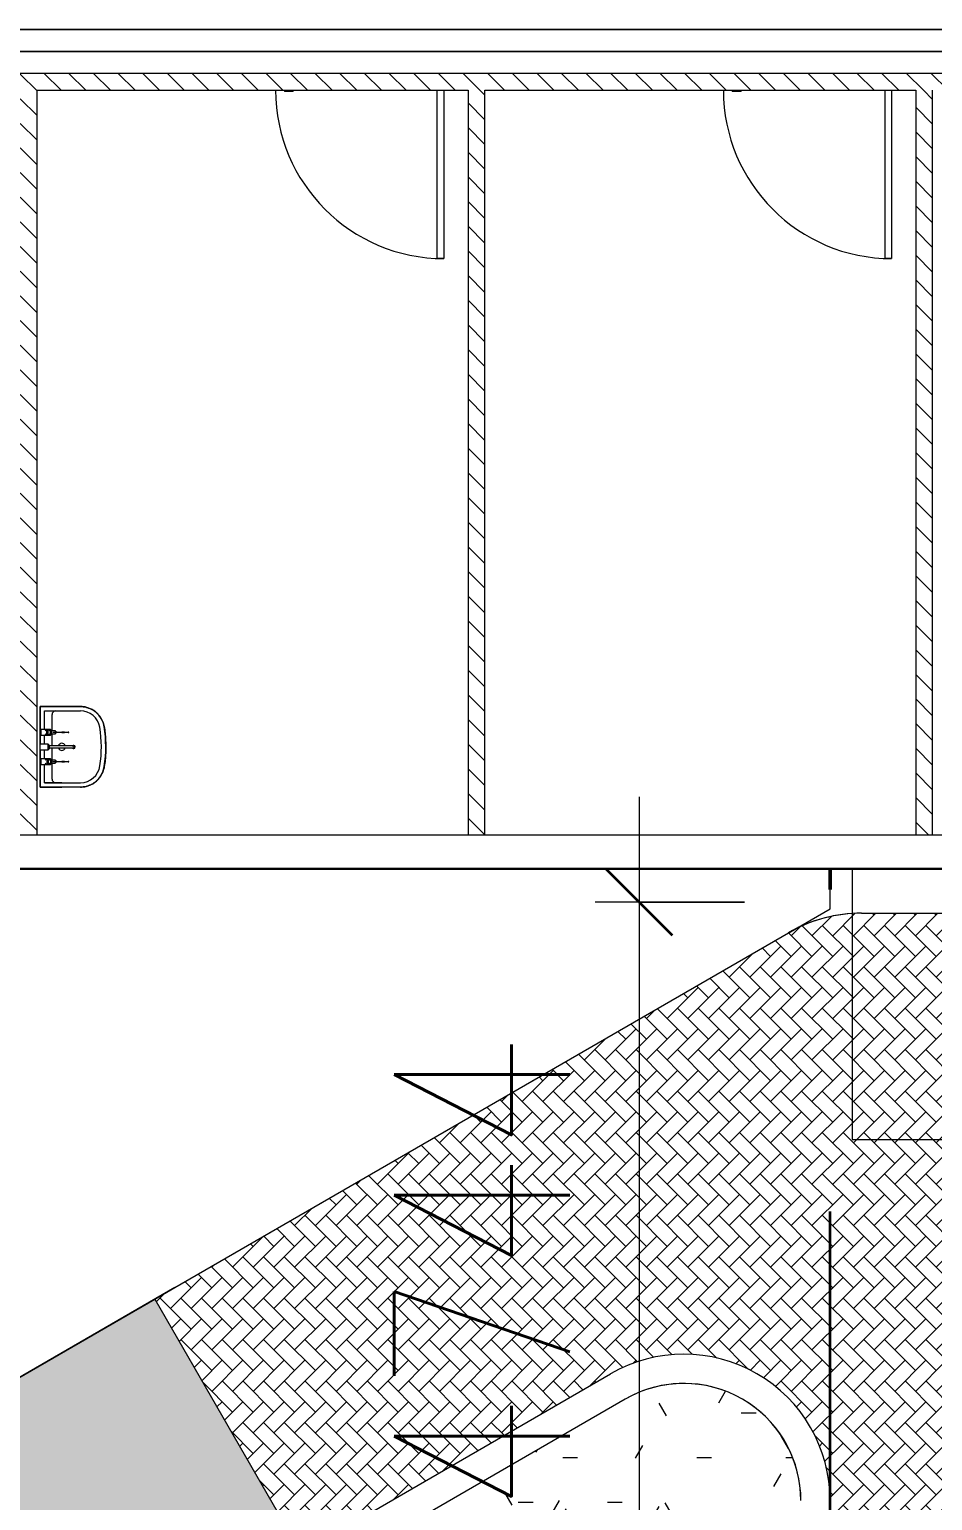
# Model space of a CAD drawing. Header units: millimetres. Extents: x -106145 to 154907, y -84585 to 152038.
# Drawn here: x -6084 to 89, y -18581 to -8535 of the extents above; entities that cross this region are included whole.
import ezdxf

# ---------------------------------------------------------------- set-up
doc = ezdxf.new("R2010")
doc.units = ezdxf.units.MM
doc.linetypes.add('Cut Out Line _2_', pattern=[2, 1, -1])
for name, color, linetype, lineweight in [('A-ANNO-DIMS', 7, 'Continuous', 9), ('A-ANNO-DIMS-300', 7, 'Continuous', 9), ('A-DETL-MBND', 7, 'Continuous', 5), ('A-DOOR', 7, 'Continuous', 5), ('A-FLOR', 7, 'Continuous', 5), ('A-FLOR-PATT', 7, 'Continuous', 5), ('A-WALL', 7, 'Continuous', 5), ('A-WALL-PATT', 7, 'Continuous', 5), ('C-TOPO', 7, 'Continuous', 5), ('C-TOPO-MAJR', 7, 'Continuous', 50), ('P-SANR-FIXT', 7, 'Continuous', 5)]:
    doc.layers.add(name, color=color, linetype=linetype, lineweight=lineweight)
doc.layers.add('A-DETL', color=7, linetype='Continuous', lineweight=5, true_color=0x00a600)
doc.styles.add('RomanS', font='romans__.ttf', dxfattribs={"width": 0.8, "height": 1200})
doc.dimstyles.new('Diagonal_-_4_mm_RomanS', dxfattribs={"dimscale": 304.8, "dimtxt": 1219.023462, "dimasz": 1.476378, "dimexe": 0.984252, "dimexo": 0.0625, "dimgap": 0.19685, "dimtad": 1, "dimdec": 0, "dimzin": 0, "dimdsep": 46, "dimtxsty": 'RomanS', "dimblk1": 'OBLIQUE', "dimblk2": 'OBLIQUE', "dimsah": 1, "dimcen": 0.09, "dimdle": 2.362205, "dimazin": 0, "dimtfac": 1, "dimtdec": 4, "dimtix": 1, "dimtmove": 0, "dimatfit": 3, "dimfxl": 2.362205, "dimfxlon": 1, "dimtvp": 1, "dimtolj": 1, "dimtzin": 0, "dimarcsym": 2})
doc.dimstyles.new('Diagonal_-_4_mm_RomanS_1', dxfattribs={"dimscale": 304.8, "dimtxt": 1219.023462, "dimasz": 1.476378, "dimexe": 0.984252, "dimexo": 0.0625, "dimgap": 0.19685, "dimtad": 1, "dimdec": 0, "dimzin": 0, "dimdsep": 46, "dimtxsty": 'RomanS', "dimblk1": 'OBLIQUE', "dimblk2": 'OBLIQUE', "dimsah": 1, "dimcen": 0.09, "dimdle": 2.362205, "dimazin": 0, "dimtfac": 1, "dimtdec": 4, "dimtix": 1, "dimtmove": 1, "dimatfit": 3, "dimfxl": 2.362205, "dimfxlon": 1, "dimtvp": 1, "dimtolj": 1, "dimtzin": 0, "dimarcsym": 2})
pattern_1 = [(315, (0, 0), (84.18955, 84.18955), [])]

# ---------------------------------------------------------------- blocks, each defined once
blk = doc.blocks.new('M_Door-Passage-Small Slit Vision Panel_Type B - 1_25_Type B-13938696-Site Plan -MAIN')
at = {"layer": 'A-DOOR', "color": 254, "true_color": 0xdddddd}
for p, q in [((-514.125, -63.85), (-514.125, -71.85)), ((-454.125, -71.85), (-514.125, -71.85)), ((-454.125, -71.85), (-454.125, -63.85))]:
    blk.add_line(p, q, dxfattribs=at)
at = {"layer": 'A-DOOR', "color": 254, "lineweight": 9, "true_color": 0xdddddd}
for p, q in [((530, -1213.85), (530, -63.85)), ((575, -63.85), (575, -1213.85)), ((575, -1213.85), (530, -1213.85))]:
    blk.add_line(p, q, dxfattribs=at)
at = {"layer": 'A-DOOR', "color": 254, "true_color": 0xdddddd}
blk.add_arc((575, -63.85), 1150, 180, 270, dxfattribs=at)
blk = doc.blocks.new('BASIN_handwash_Type_B - HYBA-010-V65-Site Plan -MAIN')
at = {"layer": 'P-SANR-FIXT', "color": 254, "true_color": 0xdddddd}
for p, q in [((-275, -500), (-275, -224)), ((-275, -224), (-275, -500)), ((-245, -470), (-245, -224)), ((245, -470), (245, -224)), ((275, -224), (275, -500)), ((275, -224), (275, -500)), ((-275, -351), (-275, -500)), ((-245, -470), (-245, -351)), ((245, -351), (245, -470)), ((275, -500), (275, -351)), ((-110, -500), (-275, -500)), ((-275, -500), (-110, -500)), ((-118, -470), (-245, -470)), ((-108, -418), (-220, -418)), ((-5, -418), (-90, -418)), ((-19, -500), (-87, -500)), ((-87, -500), (-19, -500)), ((-18, -470), (-79, -470)), ((92, -418), (7, -418)), ((81, -470), (21, -470)), ((90, -500), (21, -500)), ((21, -500), (90, -500)), ((220, -418), (110, -418)), ((275, -500), (113, -500)), ((113, -500), (275, -500)), ((245, -470), (120, -470))]:
    blk.add_line(p, q, dxfattribs=at)
at = {"layer": 'P-SANR-FIXT', "color": 254, "true_color": 0xdddddd, "flags": 128}
for points in [[(-139, -62), (-145, -63), (-152, -64), (-158, -66), (-165, -68), (-171, -71), (-177, -73), (-183, -76), (-189, -79), (-194, -82), (-200, -86), (-205, -90), (-211, -93), (-216, -98), (-221, -102), (-226, -106), (-230, -111), (-235, -116), (-239, -121), (-243, -126), (-247, -132), (-250, -137), (-254, -143), (-257, -149), (-260, -155), (-262, -161), (-265, -167), (-267, -173), (-269, -180), (-271, -186), (-272, -192), (-273, -199), (-274, -205), (-275, -212), (-275, -219), (-275, -224)], [(-51, -52), (-65, -53), (-98, -56), (-131, -60), (-139, -62)], [(42, -51), (35, -51), (2, -50), (-31, -51), (-45, -51)], [(135, -61), (102, -56), (69, -53), (46, -51)], [(275, -224), (275, -217), (274, -211), (274, -204), (273, -198), (272, -191), (270, -185), (269, -178), (267, -172), (264, -166), (262, -160), (259, -154), (256, -148), (253, -142), (250, -136), (246, -131), (242, -126), (238, -120), (234, -115), (230, -110), (225, -106), (220, -101), (215, -97), (210, -93), (205, -89), (199, -85), (193, -82), (188, -79), (182, -76), (176, -73), (170, -70), (163, -68), (157, -66), (151, -64), (144, -63), (138, -61)]]:
    blk.add_lwpolyline(points, dxfattribs=at)
at = {"layer": 'P-SANR-FIXT', "color": 254, "true_color": 0xdddddd}
for centre, radius, start, end in [((-220, -393), 25, 180, 270), ((0, -351), 24.2, 107.5533, 254.5917), ((0, -351), 24.2, 291.7818, 66.0732), ((220, -393), 25, 270, 0)]:
    blk.add_arc(centre, radius, start, end, dxfattribs=at)
for centre, major_axis, start_param, end_param in [((-110, -224), (165, 0), 1.748277, 3.141593), ((-110, -224), (-135, 0), 4.890944, 6.283185), ((0, -884), (834, 0), 1.40836, 1.738187), ((0, -884), (804, 0), 1.408166, 1.737991), ((110, -224), (135, 0), 0, 1.419404), ((110, -224), (165, 0), 0, 1.418341)]:
    blk.add_ellipse(centre, major_axis=major_axis, ratio=0.999048, start_param=start_param, end_param=end_param, dxfattribs=at)
for points, knots in [([(-275, -224), (-275, -218), (-274, -205), (-271, -189), (-268, -177), (-265, -168), (-262, -159), (-258, -150), (-253, -142), (-248, -134), (-242, -126), (-237, -118), (-230, -111), (-223, -104), (-216, -98), (-209, -92), (-201, -86), (-193, -81), (-184, -77), (-173, -71), (-158, -66), (-145, -63), (-139, -62)], [-1, -1, -1, -1, -0.916667, -0.833333, -0.791667, -0.75, -0.708333, -0.666667, -0.625, -0.583333, -0.541667, -0.5, -0.458333, -0.416667, -0.375, -0.333333, -0.291667, -0.25, -0.208333, -0.166667, -0.083333, 0, 0, 0, 0]), ([(-139, -62), (-124, -59), (-94, -55), (-33, -50), (29, -50), (89, -54), (120, -58), (135, -61)], [-1, -1, -1, -1, -0.833333, -0.666667, -0.333333, -0.166667, 0, 0, 0, 0]), ([(135, -61), (141, -62), (154, -65), (170, -70), (181, -75), (190, -80), (199, -85), (207, -90), (214, -96), (222, -103), (229, -109), (235, -117), (241, -124), (247, -132), (252, -140), (257, -149), (261, -158), (265, -167), (268, -176), (271, -189), (274, -204), (275, -217), (275, -224)], [-1, -1, -1, -1, -0.916667, -0.833333, -0.791667, -0.75, -0.708333, -0.666667, -0.625, -0.583333, -0.541667, -0.5, -0.458333, -0.416667, -0.375, -0.333333, -0.291667, -0.25, -0.208333, -0.166667, -0.083333, 0, 0, 0, 0])]:
    blk.add_open_spline(points, degree=3, knots=knots, dxfattribs=at)
blk = doc.blocks.new('TAPWARE_wall_mount_elbow_levers - HYTP-038-V66-Site Plan -MAIN')
at = {"layer": 'P-SANR-FIXT', "color": 254, "true_color": 0xdddddd}
for p, q in [((-99, 242), (-101, 242)), ((-101, 237), (-101, 242)), ((-101, 242), (-101, 237)), ((-99, 242), (-101, 242)), ((-101, 237), (-101, 242)), ((-101, 242), (-101, 237)), ((-101, 213), (-101, 237)), ((-101, 213), (-101, 237)), ((-101, 195), (-101, 213)), ((-101, 213), (-101, 195)), ((-101, 195), (-101, 213)), ((-101, 213), (-101, 195)), ((-99, 237), (-99, 242)), ((-99, 242), (-99, 237)), ((-99, 237), (-99, 242)), ((-99, 242), (-99, 237)), ((-99, 237), (-99, 213)), ((-99, 237), (-99, 213)), ((-99, 195), (-99, 213)), ((-99, 213), (-99, 195)), ((-99, 195), (-99, 213)), ((-99, 213), (-99, 195)), ((-10, 276), (-10, 272)), ((-8, 220), (-8, 100)), ((7, 100), (7, 220)), ((10, 272), (10, 276)), ((101, 242), (99, 242)), ((99, 237), (99, 242)), ((99, 242), (99, 237)), ((99, 213), (99, 237)), ((99, 195), (99, 213)), ((99, 213), (99, 195)), ((101, 237), (101, 242)), ((101, 242), (101, 237)), ((101, 237), (101, 213)), ((101, 195), (101, 213)), ((101, 213), (101, 195)), ((-110, 126), (-120, 116)), ((-120, 116), (-120, 91)), ((-110, 111), (-120, 101)), ((-120, 101), (-120, 46)), ((-100, 101), (-120, 101)), ((-100, 116), (-114, 116)), ((-110, 150), (-110, 111)), ((-110, 150), (-110, 126)), ((-100, 150), (-109, 150)), ((-100, 150), (-109, 150)), ((-100, 126), (-109, 126)), ((-101, 152), (-101, 195)), ((-101, 152), (-101, 195)), ((-101, 134), (-101, 152)), ((-101, 134), (-101, 152)), ((-101, 151), (-101, 146)), ((-101, 151), (-101, 146)), ((-101, 134), (-99, 134)), ((-101, 134), (-99, 134)), ((-91, 150), (-100, 150)), ((-91, 150), (-100, 150)), ((-91, 126), (-100, 126)), ((-86, 116), (-100, 116)), ((-80, 101), (-100, 101)), ((-99, 195), (-99, 152)), ((-99, 195), (-99, 152)), ((-99, 152), (-99, 134)), ((-99, 152), (-99, 134)), ((-99, 146), (-99, 151)), ((-99, 146), (-99, 151)), ((-90, 111), (-90, 150)), ((-90, 126), (-90, 150)), ((-80, 116), (-90, 126)), ((-80, 101), (-90, 111)), ((-80, 91), (-80, 116)), ((-80, 46), (-80, 101)), ((-10, 110), (-20, 100)), ((0, 110), (-9, 110)), ((9, 110), (0, 110)), ((20, 100), (10, 110)), ((90, 126), (80, 116)), ((80, 116), (80, 91)), ((90, 111), (80, 101)), ((80, 101), (80, 46)), ((80, 101), (100, 101)), ((86, 116), (100, 116)), ((90, 150), (90, 111)), ((90, 150), (90, 126)), ((91, 150), (100, 150)), ((91, 150), (100, 150)), ((91, 126), (100, 126)), ((99, 152), (99, 195)), ((99, 134), (99, 152)), ((99, 151), (99, 146)), ((99, 134), (101, 134)), ((100, 150), (109, 150)), ((100, 150), (109, 150)), ((100, 126), (109, 126)), ((100, 116), (114, 116)), ((100, 101), (120, 101)), ((101, 195), (101, 152)), ((101, 152), (101, 134)), ((101, 146), (101, 151)), ((110, 111), (110, 150)), ((110, 126), (110, 150)), ((120, 116), (110, 126)), ((120, 101), (110, 111)), ((120, 91), (120, 116)), ((120, 46), (120, 101)), ((-124, 50), (-124, 45)), ((-124, 50), (-76, 50)), ((-121, 50), (-124, 50)), ((-124, 45), (-112, 45)), ((-76, 45), (-124, 45)), ((-120, 91), (-110, 81)), ((-100, 91), (-120, 91)), ((-100, 46), (-120, 46)), ((-112, 45), (-112, 45)), ((-88, 45), (-112, 45)), ((-80, 91), (-100, 91)), ((-80, 46), (-100, 46)), ((-90, 81), (-80, 91)), ((-88, 45), (-88, 45)), ((-88, 45), (-76, 45)), ((-76, 50), (-79, 50)), ((-76, 45), (-76, 50)), ((-20, 100), (-20, 45)), ((0, 100), (-20, 100)), ((0, 45), (-20, 45)), ((20, 100), (0, 100)), ((20, 45), (0, 45)), ((20, 45), (20, 100)), ((76, 50), (76, 45)), ((76, 50), (124, 50)), ((79, 50), (76, 50)), ((76, 45), (88, 45)), ((124, 45), (76, 45)), ((80, 91), (90, 81)), ((80, 91), (100, 91)), ((80, 46), (100, 46)), ((112, 45), (88, 45)), ((88, 45), (88, 45)), ((100, 91), (120, 91)), ((100, 46), (120, 46)), ((110, 81), (120, 91)), ((112, 45), (112, 45)), ((112, 45), (124, 45)), ((124, 50), (121, 50)), ((124, 45), (124, 50))]:
    blk.add_line(p, q, dxfattribs=at)
at = {"layer": 'P-SANR-FIXT', "color": 254, "true_color": 0xdddddd, "flags": 128}
for points in [[(-8, 272), (-8, 271), (-8, 271), (-8, 270), (-8, 269), (-8, 268), (-8, 267), (-8, 266), (-8, 265), (-8, 264), (-8, 262), (-8, 261), (-8, 260), (-8, 258), (-8, 257), (-8, 255), (-8, 254), (-8, 252), (-8, 250), (-8, 248), (-8, 247), (-8, 245), (-8, 243), (-8, 241), (-8, 239), (-8, 237), (-8, 235), (-8, 233), (-8, 231), (-8, 229), (-8, 226), (-8, 224), (-8, 222), (-8, 220)], [(7, 220), (7, 222), (7, 224), (7, 227), (7, 229), (7, 231), (7, 233), (7, 235), (7, 237), (7, 239), (7, 241), (7, 243), (7, 245), (7, 247), (7, 248), (7, 250), (7, 252), (7, 254), (7, 255), (7, 257), (7, 258), (7, 260), (7, 261), (7, 263), (7, 264), (7, 265), (7, 266), (7, 267), (7, 268), (7, 269), (7, 270), (7, 271), (7, 271), (7, 272)], [(-109, 150), (-109, 150), (-108, 151), (-108, 151), (-107, 151), (-107, 152), (-106, 152), (-105, 152), (-105, 152), (-104, 153), (-104, 153), (-103, 153), (-103, 153), (-102, 154), (-101, 154), (-101, 154)], [(-109, 150), (-109, 150), (-108, 151), (-108, 151), (-107, 151), (-107, 152), (-106, 152), (-105, 152), (-105, 152), (-104, 153), (-104, 153), (-103, 153), (-103, 153), (-102, 154), (-101, 154), (-101, 154)], [(-99, 154), (-98, 154), (-98, 153), (-97, 153), (-96, 153), (-96, 153), (-95, 153), (-95, 152), (-94, 152), (-94, 152), (-93, 151), (-93, 151), (-92, 151), (-92, 150), (-91, 150), (-91, 150)], [(-99, 154), (-98, 154), (-98, 153), (-97, 153), (-96, 153), (-96, 153), (-95, 153), (-95, 152), (-94, 152), (-94, 152), (-93, 151), (-93, 151), (-92, 151), (-92, 150), (-91, 150), (-91, 150)], [(91, 150), (91, 150), (92, 151), (92, 151), (93, 151), (93, 152), (94, 152), (95, 152), (95, 152), (96, 153), (96, 153), (97, 153), (97, 153), (98, 154), (99, 154), (99, 154)], [(91, 150), (91, 150), (92, 151), (92, 151), (93, 151), (93, 152), (94, 152), (95, 152), (95, 152), (96, 153), (96, 153), (97, 153), (97, 153), (98, 154), (99, 154), (99, 154)], [(101, 154), (102, 154), (102, 153), (103, 153), (104, 153), (104, 153), (105, 153), (105, 152), (106, 152), (106, 152), (107, 151), (107, 151), (108, 151), (108, 150), (109, 150), (109, 150)], [(101, 154), (102, 154), (102, 153), (103, 153), (104, 153), (104, 153), (105, 153), (105, 152), (106, 152), (106, 152), (107, 151), (107, 151), (108, 151), (108, 150), (109, 150), (109, 150)]]:
    blk.add_lwpolyline(points, dxfattribs=at)
at = {"layer": 'P-SANR-FIXT', "color": 254, "true_color": 0xdddddd}
for centre, major_axis, start_param, end_param in [((0, 276), (-10, 0), 3.141593, 6.283185), ((0, 272), (10, 0), 0, 3.141593), ((0, 276), (10, 0), 3.141593, 3.403392), ((0, 272), (10, 0), 3.141593, 4.18879), ((0, 272), (-7.5, 0), 3.141593, 6.283185), ((0, 272), (7.5, 0), 3.141593, 4.18879), ((0, 272), (10, 0), 5.235988, 6.283185), ((0, 272), (-7.5, 0), 2.356194, 3.141593), ((0, 276), (-10, 0), 2.879793, 3.141593)]:
    blk.add_ellipse(centre, major_axis=major_axis, ratio=0.968067, start_param=start_param, end_param=end_param, dxfattribs=at)
blk = doc.blocks.new('2022_11_09_AB BLOCKFACADE WITH CONTINOUS WINDOW_rvt-1-Site Plan -MAIN')
at = {"layer": 'A-WALL-PATT', "true_color": 0xeaeaea}
h = blk.add_hatch(dxfattribs=at)
h.set_pattern_fill('FP_19', color=254, style=0, pattern_type=2)
h.set_pattern_definition(pattern_1)
h.paths.add_polyline_path([(-6031, -14035), (-6031, -8835), (-6146, -8835), (-6146, -14035)], flags=0)
h = blk.add_hatch(dxfattribs=at)
h.set_pattern_fill('FP_19', color=254, style=0, pattern_type=2)
h.set_pattern_definition(pattern_1)
h.paths.add_polyline_path([(6094, -8950), (9159, -8950), (9159, -8835), (-6031, -8835), (-6031, -8950), (5058, -8950)], flags=0)
h = blk.add_hatch(dxfattribs=at)
h.set_pattern_fill('FP_19', color=254, style=0, pattern_type=2)
h.set_pattern_definition(pattern_1)
h.paths.add_polyline_path([(-3086, -14035), (-2971, -14035), (-2971, -8950), (-3086, -8950), (-3086, -13916)], flags=0)
h = blk.add_hatch(dxfattribs=at)
h.set_pattern_fill('FP_19', color=254, style=0, pattern_type=2)
h.set_pattern_definition(pattern_1)
h.paths.add_polyline_path([(-26, -14035), (89, -14035), (89, -8950), (-26, -8950), (-26, -13916)], flags=0)
at = {"layer": 'A-DETL-MBND', "color": 253, "true_color": 0xaaaaaa}
blk.add_line((-461, -14265), (-461, -14573), dxfattribs=at)
at = {"layer": 'A-DETL-MBND', "color": 254, "true_color": 0xd5d5d5}
for p, q in [((-461, -14580), (-461, -16115)), ((-461, -16115), (1389, -16115))]:
    blk.add_line(p, q, dxfattribs=at)
at = {"layer": 'A-FLOR', "color": 254, "true_color": 0xdddddd}
for p, q in [((8859, -8535), (-7486, -8535)), ((-7486, -8535), (8859, -8535)), ((-7486, -8685), (9009, -8685)), ((9009, -8685), (-7486, -8685))]:
    blk.add_line(p, q, dxfattribs=at)
at = {"layer": 'A-WALL', "color": 254, "lineweight": 18, "true_color": 0xdddddd}
for p, q in [((-6031, -8835), (-6146, -8835)), ((9159, -8835), (-6031, -8835)), ((-6031, -14035), (-6031, -8950)), ((-6031, -8950), (-3086, -8950)), ((-3086, -8950), (-3086, -14035)), ((-2971, -14035), (-2971, -8950)), ((-2971, -8950), (-26, -8950)), ((-26, -8950), (-26, -14035)), ((89, -14035), (89, -8950)), ((-6146, -14035), (-6031, -14035)), ((-3086, -14035), (-2971, -14035)), ((-26, -14035), (89, -14035))]:
    blk.add_line(p, q, dxfattribs=at)
at = {"layer": 'A-WALL', "color": 254, "true_color": 0xdddddd}
for p, q in [((-6031, -14035), (-3086, -14035)), ((-2971, -14035), (-26, -14035)), ((89, -14035), (1084, -14035)), ((1084, -14265), (-6436, -14265))]:
    blk.add_line(p, q, dxfattribs=at)
at = {"layer": 'A-WALL', "color": 253, "lineweight": 18, "true_color": 0xaaaaaa}
for p, q in [((1084, -14265), (-6361, -14265)), ((-6361, -14270), (1084, -14270))]:
    blk.add_line(p, q, dxfattribs=at)
at = {"color": 253, "lineweight": 5, "true_color": 0xaaaaaa}
for p in [(-3826, -8886), (-766, -8886)]:
    blk.add_blockref('M_Door-Passage-Small Slit Vision Panel_Type B - 1_25_Type B-13938696-Site Plan -MAIN', p, dxfattribs=at)
for name, p, rotation in [('BASIN_handwash_Type_B - HYBA-010-V65-Site Plan -MAIN', (-5511, -13434), 269.9999999999772), ('TAPWARE_wall_mount_elbow_levers - HYTP-038-V66-Site Plan -MAIN', (-6056, -13435), 269.9999975526871)]:
    blk.add_blockref(name, p, dxfattribs=dict(at, rotation=rotation))
blk = doc.blocks.new('DIMBLOCK7-Site Plan -MAIN')
at = {"layer": 'A-ANNO-DIMS-300', "transparency": 16777216}
for p, q in [((-14808, -28593), (-14808, -29613)), ((-14808, -29313), (-14808, -28593)), ((-7036, -28593), (-7036, -29613)), ((-7036, -29313), (-7036, -28593)), ((-15528, -29313), (-6316, -29313))]:
    blk.add_line(p, q, dxfattribs=at)
at = {"layer": 'A-ANNO-DIMS-300', "lineweight": 35, "transparency": 16777216}
for p, q in [((-14808, -29313), (-14583, -29088)), ((-7036, -29313), (-6811, -29088)), ((-14808, -29313), (-15033, -29538)), ((-7036, -29313), (-7261, -29538))]:
    blk.add_line(p, q, dxfattribs=at)
at = {"layer": 'A-ANNO-DIMS-300', "transparency": 16777216}
blk.add_ellipse((-13005, -29313), major_axis=(0, 11533), ratio=0.180612, start_param=4.712389, end_param=6.283185, dxfattribs=at)
at = {"layer": 'A-ANNO-DIMS-300', "color": 0, "transparency": 16777216, "char_height": 1200, "attachment_point": 1, "line_spacing_factor": 0.983083, "style": 'RomanS'}
for s, insert, width in [('7772', (-16623, -16167), 4341.3), ('FROM FACE OF COL. AA-2', (-24910, -18133), 24231.04)]:
    blk.add_mtext(s, dxfattribs=dict(at, insert=insert, width=width))
blk = doc.blocks.new('_Oblique')
at = {"color": 0, "linetype": 'ByBlock', "lineweight": -2}
blk.add_line((-0.5, -0.5), (0.5, 0.5), dxfattribs=at)
blk = doc.blocks.new('DIMBLOCK20-Site Plan -MAIN')
at = {"layer": 'A-ANNO-DIMS-300', "transparency": 16777216}
for p, q in [((-1917, -13775), (-1917, -19959)), ((-1197, -14495), (-2217, -14495)), ((-1917, -14495), (-1197, -14495)), ((-1197, -19239), (-2217, -19239)), ((-1917, -19239), (-1197, -19239))]:
    blk.add_line(p, q, dxfattribs=at)
at = {"layer": 'A-ANNO-DIMS-300', "lineweight": 35, "transparency": 16777216}
for p, q in [((-1917, -14495), (-2142, -14270)), ((-1917, -14495), (-1692, -14720)), ((-1917, -19239), (-2142, -19014)), ((-1917, -19239), (-1692, -19464))]:
    blk.add_line(p, q, dxfattribs=at)
at = {"layer": 'A-ANNO-DIMS-300', "color": 0, "transparency": 16777216, "insert": (-3590, -18676), "char_height": 1200, "width": 4341.3, "attachment_point": 1, "rotation": 90, "line_spacing_factor": 0.983083, "style": 'RomanS'}
blk.add_mtext('4744', dxfattribs=at)
blk = doc.blocks.new('DIMBLOCK21-Site Plan -MAIN')
at = {"layer": 'A-ANNO-DIMS-300', "transparency": 16777216}
for p, q in [((-1917, -18519), (-1917, -25162)), ((-1197, -19239), (-2217, -19239)), ((-1917, -19239), (-1197, -19239)), ((-1197, -24442), (-2217, -24442)), ((-1917, -24442), (-1197, -24442))]:
    blk.add_line(p, q, dxfattribs=at)
at = {"layer": 'A-ANNO-DIMS-300', "lineweight": 35, "transparency": 16777216}
for p, q in [((-1917, -19239), (-2142, -19014)), ((-1917, -19239), (-1692, -19464)), ((-1917, -24442), (-2142, -24217)), ((-1917, -24442), (-1692, -24667))]:
    blk.add_line(p, q, dxfattribs=at)
at = {"layer": 'A-ANNO-DIMS-300', "color": 0, "transparency": 16777216, "insert": (-3590, -23650), "char_height": 1200, "width": 4341.3, "attachment_point": 1, "rotation": 90, "line_spacing_factor": 0.983083, "style": 'RomanS'}
blk.add_mtext('5203', dxfattribs=at)

msp = doc.modelspace()

# ---------------------------------------------------------------- hatches: boundary and pattern name
at = {"layer": 'A-FLOR-PATT', "true_color": 0x808080}
h = msp.add_hatch(dxfattribs=at)
h.set_pattern_fill('FP_5', color=8, style=0, pattern_type=2)
h.set_pattern_definition([(0, (0, 0), (1219.2, 304.8), [100.584, -813.816, 100.584, -813.816, -4876.8]), (0, (0, 0), (1219.2, 304.8), [-1828.8, 100.584, -1728.216, 100.584, -813.816, -2133.6]), (0, (0, 0), (1219.2, 304.8), [-4572, 100.584, -509.016, 100.584, -1423.416]), (120, (457.2, 152.4), (-873.5645, 903.458), [100.584, -813.816, 100.584, -813.816, -4876.8]), (120, (457.2, 152.4), (-873.5645, 903.458), [-1828.8, 100.584, -1728.216, 100.584, -813.816, -2133.6]), (120, (457.2, 152.4), (-873.5645, 903.458), [-4572, 100.584, -509.016, 100.584, -1423.416]), (240, (609.6, 762), (-345.6355, -1208.258), [100.584, -813.816, 100.584, -813.816, -4876.8]), (240, (609.6, 762), (-345.6355, -1208.258), [-1828.8, 100.584, -1728.216, 100.584, -813.816, -2133.6]), (240, (609.6, 762), (-345.6355, -1208.258), [-4572, 100.584, -509.016, 100.584, -1423.416])])
h.paths.add_polyline_path([(-1606.39, -23077.58), (-1488.09, -22990.77), (-1377.25, -22894.61), (-1274.61, -22789.74), (-1180.86, -22676.87), (-1096.61, -22556.73), (-1022.42, -22430.12), (-958.8, -22297.9), (-906.15, -22160.93), (-864.84, -22020.13), (-835.14, -21876.43), (-817.23, -21730.79), (-811.25, -21584.18), (-814.69, -18525.53), (-819.5, -18471.29), (-842.91, -18362.61), (-865.28, -18292.29), (-906.46, -18202.81), (-958.32, -18119.06), (-1020.08, -18042.32), (-1090.8, -17973.75), (-1169.41, -17914.39), (-1260.71, -17862.62), (-1365.87, -17820.95), (-1440.19, -17799.81), (-1537.54, -17784.71), (-1635.99, -17781.69), (-1734.08, -17790.8), (-1830.3, -17811.88), (-1923.2, -17844.64), (-2013.1, -17889.56), (-4286.31, -19202.53), (-4181.66, -19220.8), (-4079.54, -19250.07), (-3958.23, -19302.26), (-3879.55, -19345.55), (-3799.65, -19399.98), (-3718.69, -19468.77), (-3645.49, -19545.76), (-1656.51, -22990.77)], flags=0)

# ---------------------------------------------------------------- linework, layer by layer
at = {"layer": 'A-FLOR', "color": 253, "true_color": 0xa7a7a7}
msp.add_arc((-1611.25, -18581.31), 1000, 0, 120.010065, dxfattribs=at)
at = {"layer": 'A-FLOR', "color": 65, "true_color": 0x8d9d65}
for start, end in [(70.594156, 120.010065), (360, 56.475325)]:
    msp.add_arc((-1611.25, -18581.31), 800, start, end, dxfattribs=at)
at = {"layer": 'A-WALL'}
for p, q in [((-18664.31, -27276.07), (-2111.4, -17715.37)), ((-2011.37, -17888.56), (-18564.28, -27449.26))]:
    msp.add_line(p, q, dxfattribs=at)
for radius in [1000, 800]:
    msp.add_arc((-1611.25, -18581.31), radius, 360, 120.010065, dxfattribs=at)

# ---------------------------------------------------------------- block references
at = {"lineweight": 5}
msp.add_blockref('2022_11_09_AB BLOCKFACADE WITH CONTINOUS WINDOW_rvt-1-Site Plan -MAIN', (0, 0), dxfattribs=at)

# ---------------------------------------------------------------- dimensions: what is measured, and where the dimension line sits
at = {"layer": 'A-ANNO-DIMS'}
dim = msp.add_linear_dim(base=(-1916.69, -24442.31), p1=(-1196.69, -19239.13), p2=(-1196.69, -24442.31), angle=90, dimstyle='Diagonal_-_4_mm_RomanS', override={"dimpost": '<>', "dimfxl": 5203.180801}, dxfattribs=at)
dim.commit()
dim.dimension.update_dxf_attribs({"geometry": 'DIMBLOCK21-Site Plan -MAIN', "text_midpoint": (-2582.21, -21840.72)})

# ---------------------------------------------------------------- next in the draw order: hatches: boundary and pattern name
at = {"layer": 'A-FLOR-PATT'}
h = msp.add_hatch(dxfattribs=at)
h.set_pattern_fill('FP_77', color=256, style=0, pattern_type=2)
h.set_pattern_definition([(135, (112.91, -19391.04), (-141.4214, 1e-14), [300, -100]), (225, (42.195, -19320.33), (-141.4214, -1e-14), [300, -100])])
h.paths.add_polyline_path([(-505.68, -24984.06), (-471.23, -24963.08), (-285.77, -24838.25), (-107.57, -24703.25), (62.79, -24558.52), (224.81, -24404.48), (377.98, -24241.63), (531.64, -24057.42), (655.84, -23891.57), (779.67, -23705.43), (892.92, -23512.67), (995.21, -23313.88), (1086.24, -23109.7), (1165.72, -22900.73), (1233.4, -22687.66), (1289.07, -22471.14), (1337.98, -22213.46), (1363.73, -22030.45), (1382.48, -21807.66), (1388.75, -21584.18), (1388.75, -15469.95), (1008.75, -15469.95), (1008.75, -14570), (-396.4, -14570), (-500.97, -14575.48), (-604.38, -14591.86), (-705.52, -14618.97), (-803.27, -14656.51), (-896.55, -14704.06), (-5227.54, -17205.57), (-4227.54, -18937.62), (-2111.4, -17715.37), (-2011.37, -17664.96), (-1909.92, -17626.95), (-1803.11, -17599.89), (-1693.97, -17584.74), (-1583.83, -17581.69), (-1474.02, -17590.77), (-1345.45, -17618.27), (-1243.18, -17652.45), (-1159.8, -17689.01), (-1064.37, -17744.1), (-975.58, -17809.35), (-894.51, -17883.97), (-822.14, -17967.05), (-759.36, -18057.6), (-706.91, -18154.5), (-665.44, -18256.58), (-631.53, -18386.16), (-616.68, -18482.99), (-611.25, -18581.31), (-611.25, -21584.18), (-617.17, -21737.89), (-634.88, -21890.69), (-664.28, -22041.68), (-713.68, -22213.46), (-757.4, -22334.66), (-820.56, -22474.92), (-894.32, -22609.91), (-978.23, -22738.83), (-1071.8, -22860.93), (-1174.48, -22975.47), (-1285.66, -23081.77), (-1404.68, -23179.22), (-1506.18, -23251.15), (-508.37, -24979.4)], flags=0)
h = msp.add_hatch(dxfattribs=at)
h.set_pattern_fill('FP_83', color=256, style=0, pattern_type=2)
h.set_pattern_definition([(75.019, (-11905.15, -22198.16), (-70.6031, 122.5366), [299.637, -99.879]), (164.88, (-11879.34, -22101.67), (-70.6024, 122.5371), [299.638, -99.879])])
h.paths.add_polyline_path([(-18664.31, -27276.07), (-4227.54, -18937.62), (-5227.54, -17205.57), (-19664.31, -25544.02), (-18925.68, -26823.37)], flags=0)

# ---------------------------------------------------------------- next in the draw order: linework, layer by layer
at = {"layer": 'A-DETL', "color": 8, "linetype": 'Cut Out Line _2_', "true_color": 0x808080}
for p, q in [((-14611.25, -14264.95), (57388.75, -14264.95)), ((1613.75, -14264.95), (-7186.25, -14264.95))]:
    msp.add_line(p, q, dxfattribs=at)
at = {"layer": 'A-DETL', "color": 1, "lineweight": 35, "true_color": 0xff0000}
msp.add_line((-611.25, -25506.66), (-611.25, -16606.66), dxfattribs=at)
at = {"layer": 'A-FLOR', "color": 8, "true_color": 0x828282}
for p, q in [((-396.4, -14570), (1008.75, -14570)), ((-5089.83, -17126.03), (-896.55, -14704.06))]:
    msp.add_line(p, q, dxfattribs=at)
at = {"layer": 'A-FLOR'}
for p, q in [((-5089.83, -17126.03), (-22358.03, -27099.87)), ((-5227.54, -17205.57), (-4227.54, -18937.62))]:
    msp.add_line(p, q, dxfattribs=at)
msp.add_arc((-396.4, -15570), 1000, 90, 120.010065, dxfattribs=at)
at = {"layer": 'A-FLOR', "color": 8, "true_color": 0x828282}
msp.add_arc((-396.4, -15570), 1000, 90, 119.044508, dxfattribs=at)
at = {"layer": 'C-TOPO'}
for p, q in [((-611.25, -14409.45), (-611.25, -14265)), ((-611.25, -14540.35), (-611.25, -14409.45)), ((-741.52, -14615.57), (-611.25, -14540.35)), ((-881.55, -14696.41), (-741.52, -14615.57)), ((-8927.91, -19341.98), (-5227.54, -17205.57))]:
    msp.add_line(p, q, dxfattribs=at)
at = {"layer": 'C-TOPO', "color": 8, "true_color": 0x828282}
for p, q in [((-4636.78, -16864.49), (-897.09, -14705.38)), ((-893.27, -14703.18), (-881.55, -14696.41)), ((-5089.83, -17126.06), (-4636.78, -16864.49)), ((-5227.54, -17205.57), (-5089.83, -17126.06))]:
    msp.add_line(p, q, dxfattribs=at)
at = {"layer": 'C-TOPO-MAJR'}
msp.add_line((-611.25, -14265), (-611.25, -14409.45), dxfattribs=at)

# ---------------------------------------------------------------- next in the draw order: dimensions: what is measured, and where the dimension line sits
at = {"layer": 'A-ANNO-DIMS'}
dim = msp.add_linear_dim(base=(-1916.69, -19239.13), p1=(-1196.69, -14494.95), p2=(-1196.69, -19239.13), angle=90, dimstyle='Diagonal_-_4_mm_RomanS', override={"dimpost": '<>', "dimfxl": 4744.186066}, dxfattribs=at)
dim.commit()
dim.dimension.update_dxf_attribs({"geometry": 'DIMBLOCK20-Site Plan -MAIN', "text_midpoint": (-2578.26, -16867.04)})
dim = msp.add_linear_dim(base=(-7036.25, -29313.13), p1=(-14808.18, -28593.13), p2=(-7036.25, -28593.13), text='<>\\XFROM FACE OF COL. AA-2', dimstyle='Diagonal_-_4_mm_RomanS_1', override={"dimpost": '<>', "dimfxl": 7771.926297}, dxfattribs=at)
dim.commit()
dim.dimension.update_dxf_attribs({"geometry": 'DIMBLOCK7-Site Plan -MAIN', "text_midpoint": (-16622.97, -17767.19), "dimtype": 160})

doc.saveas('drawing.dxf')
